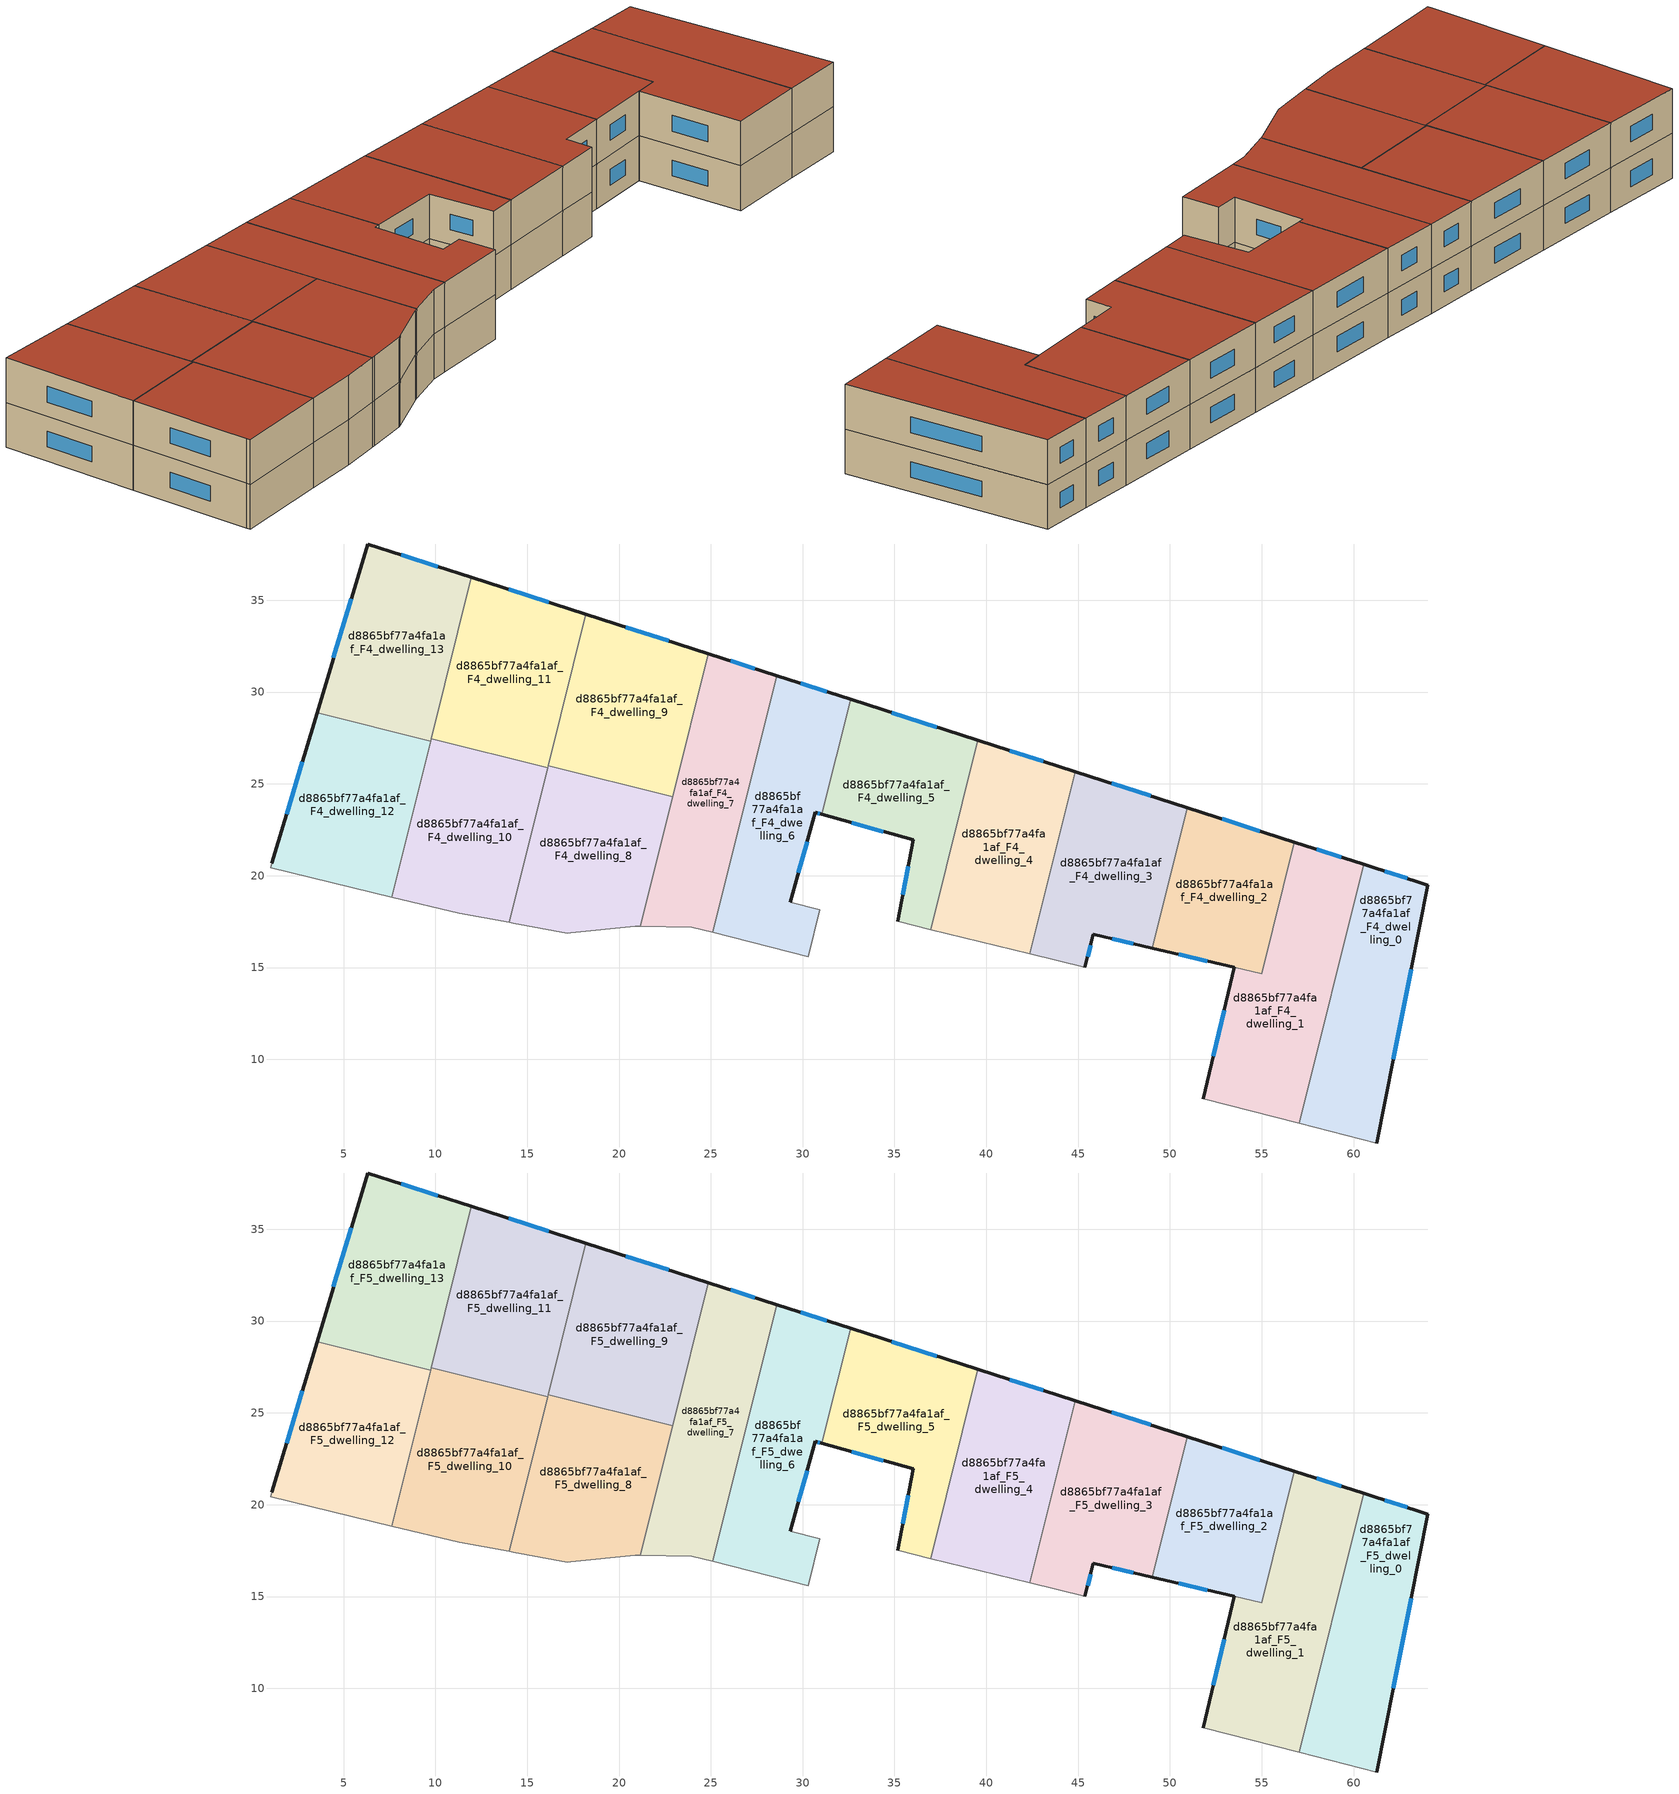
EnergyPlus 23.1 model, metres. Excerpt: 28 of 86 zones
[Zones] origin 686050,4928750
d8865bf77a4fa1af_F4_dwelling_0
 floor to d8865bf77a4fa1af_F3_dwelling_0 (EU_floor_Construction): 64.05,19.48 61.25,5.44 57.04,6.52 60.55,20.61 z12
 wall outside (EU_wall_Construction): 61.25,5.44 64.05,19.48 60.55,20.61 z12:15
 wall to d8865bf77a4fa1af_F4_dwelling_1 (EU_wall_Construction): 60.55,20.61 57.04,6.52 z12:15
 wall adiabatic (EU_wall_Construction): 57.04,6.52 61.25,5.44 z12:15
 window (EU_Window_Construction): 62.91,19.85 61.69,20.24 / 62.16,10.01 63.14,14.92 z12.98:14.02
d8865bf77a4fa1af_F4_dwelling_1
 floor to d8865bf77a4fa1af_F3_dwelling_1 (EU_floor_Construction): 60.55,20.61 57.04,6.52 51.81,7.85 53.5,15 55,14.65 56.78,21.82 z12
 wall outside (EU_wall_Construction): 60.55,20.61 56.78,21.82 / 53.5,15 51.81,7.85 z12:15
 wall adiabatic (EU_wall_Construction): 51.81,7.85 57.04,6.52 z12:15
 wall to d8865bf77a4fa1af_F4_dwelling_2 (EU_wall_Construction): 56.78,21.82 55,14.65 53.5,15 z12:15
 window (EU_Window_Construction): 59.32,21 58.01,21.43 / 52.95,12.68 52.36,10.18 z12.98:14.02
d8865bf77a4fa1af_F4_dwelling_10
 floor to d8865bf77a4fa1af_F3_dwelling_10 (EU_floor_Construction): 16.12,25.88 14.02,17.46 11.29,17.95 7.63,18.84 9.77,27.46 z12
 wall adiabatic (EU_wall_Construction): 7.63,18.84 11.29,17.95 14.02,17.46 z12:15
 wall to d8865bf77a4fa1af_F4_dwelling_11 (EU_wall_Construction): 16.12,25.88 9.77,27.46 z12:15
 wall to d8865bf77a4fa1af_F4_dwelling_12 (EU_wall_Construction): 9.74,27.33 7.63,18.84 z12:15
 wall to d8865bf77a4fa1af_F4_dwelling_8 (EU_wall_Construction): 14.02,17.46 16.12,25.88 z12:15
 wall to d8865bf77a4fa1af_F4_dwelling_13 (EU_wall_Construction): 9.77,27.46 9.74,27.33 z12:15
d8865bf77a4fa1af_F4_dwelling_11
 floor to d8865bf77a4fa1af_F3_dwelling_11 (EU_floor_Construction): 18.2,34.24 16.12,25.88 9.77,27.46 11.96,36.25 z12
 wall outside (EU_wall_Construction): 18.2,34.24 11.96,36.25 z12:15
 wall to d8865bf77a4fa1af_F4_dwelling_9 (EU_wall_Construction): 16.14,25.98 18.2,34.24 z12:15
 wall to d8865bf77a4fa1af_F4_dwelling_13 (EU_wall_Construction): 11.96,36.25 9.77,27.46 z12:15
 wall to d8865bf77a4fa1af_F4_dwelling_8 (EU_wall_Construction): 16.12,25.88 16.14,25.98 z12:15
 window (EU_Window_Construction): 16.17,34.89 13.99,35.59 z12.98:14.02
d8865bf77a4fa1af_F4_dwelling_12
 floor to d8865bf77a4fa1af_F3_dwelling_12 (EU_floor_Construction): 9.74,27.33 7.63,18.84 1.02,20.43 1.09,20.67 3.55,28.87 z12
 wall outside (EU_wall_Construction): 3.55,28.87 1.09,20.67 z12:15
 wall adiabatic (EU_wall_Construction): 1.09,20.67 1.02,20.43 7.63,18.84 z12:15
 wall to d8865bf77a4fa1af_F4_dwelling_13 (EU_wall_Construction): 9.74,27.33 3.55,28.87 z12:15
 window (EU_Window_Construction): 2.75,26.2 1.89,23.34 z12.98:14.02
d8865bf77a4fa1af_F4_dwelling_13
 floor to d8865bf77a4fa1af_F3_dwelling_13 (EU_floor_Construction): 11.96,36.25 9.74,27.33 3.55,28.87 6.31,38.06 z12
 wall outside (EU_wall_Construction): 11.96,36.25 6.31,38.06 3.55,28.87 z12:15
 window (EU_Window_Construction): 5.41,35.07 4.45,31.86 / 10.12,36.84 8.15,37.47 z12.98:14.02
d8865bf77a4fa1af_F4_dwelling_2
 floor to d8865bf77a4fa1af_F3_dwelling_2 (EU_floor_Construction): 56.78,21.82 55,14.65 49.03,16.06 50.94,23.7 z12
 wall outside (EU_wall_Construction): 49.03,16.06 53.5,15 / 56.78,21.82 50.94,23.7 z12:15
 wall to d8865bf77a4fa1af_F4_dwelling_3 (EU_wall_Construction): 50.94,23.7 49.03,16.06 z12:15
 window (EU_Window_Construction): 50.48,15.71 52.04,15.35 / 54.88,22.43 52.84,23.09 z12.98:14.02
d8865bf77a4fa1af_F4_dwelling_3
 floor to d8865bf77a4fa1af_F3_dwelling_3 (EU_floor_Construction): 50.94,23.7 49.03,16.06 45.83,16.81 45.36,15 42.36,15.74 44.83,25.67 z12
 wall outside (EU_wall_Construction): 45.36,15 45.83,16.81 49.03,16.06 / 50.94,23.7 44.83,25.67 z12:15
 wall adiabatic (EU_wall_Construction): 42.36,15.74 45.36,15 z12:15
 wall to d8865bf77a4fa1af_F4_dwelling_4 (EU_wall_Construction): 44.83,25.67 42.36,15.74 z12:15
 window (EU_Window_Construction): 45.51,15.59 45.68,16.22 / 48.95,24.34 46.82,25.03 / 46.87,16.57 47.99,16.3 z12.98:14.02
d8865bf77a4fa1af_F4_dwelling_4
 floor to d8865bf77a4fa1af_F3_dwelling_4 (EU_floor_Construction): 44.83,25.67 42.36,15.74 36.98,17.07 39.55,27.37 z12
 wall outside (EU_wall_Construction): 44.83,25.67 39.55,27.37 z12:15
 wall adiabatic (EU_wall_Construction): 36.98,17.07 42.36,15.74 z12:15
 wall to d8865bf77a4fa1af_F4_dwelling_5 (EU_wall_Construction): 39.55,27.37 36.98,17.07 z12:15
 window (EU_Window_Construction): 43.11,26.22 41.27,26.81 z12.98:14.02
d8865bf77a4fa1af_F4_dwelling_5
 floor to d8865bf77a4fa1af_F3_dwelling_5 (EU_floor_Construction): 39.55,27.37 36.98,17.07 35.18,17.51 36.01,21.95 31.05,23.34 32.61,29.6 z12
 wall outside (EU_wall_Construction): 39.55,27.37 32.61,29.6 / 31.05,23.34 36.01,21.95 35.18,17.51 z12:15
 wall adiabatic (EU_wall_Construction): 35.18,17.51 36.98,17.07 z12:15
 wall to d8865bf77a4fa1af_F4_dwelling_6 (EU_wall_Construction): 32.61,29.6 31.05,23.34 z12:15
 window (EU_Window_Construction): 37.29,28.09 34.86,28.87 / 35.74,20.51 35.45,18.96 / 32.66,22.89 34.4,22.41 z12.98:14.02
d8865bf77a4fa1af_F4_dwelling_6
 floor to d8865bf77a4fa1af_F3_dwelling_6 (EU_floor_Construction): 32.61,29.6 31.05,23.34 30.69,23.44 29.32,18.56 30.92,18.14 30.29,15.59 25.12,16.91 28.6,30.89 z12
 wall outside (EU_wall_Construction): 32.61,29.6 28.6,30.89 / 29.32,18.56 30.69,23.44 31.05,23.34 z12:15
 wall adiabatic (EU_wall_Construction): 25.12,16.91 30.29,15.59 30.92,18.14 29.32,18.56 z12:15
 wall to d8865bf77a4fa1af_F4_dwelling_7 (EU_wall_Construction): 28.6,30.89 25.12,16.91 z12:15
 window (EU_Window_Construction): 31.3,30.02 29.9,30.47 / 30.81,23.41 30.93,23.38 / 29.77,20.15 30.25,21.86 z12.98:14.02
d8865bf77a4fa1af_F4_dwelling_7
 floor to d8865bf77a4fa1af_F3_dwelling_7 (EU_floor_Construction): 28.6,30.89 25.12,16.91 23.96,17.2 21.17,17.24 24.86,32.09 z12
 wall outside (EU_wall_Construction): 28.6,30.89 24.86,32.09 z12:15
 wall adiabatic (EU_wall_Construction): 21.17,17.24 23.96,17.2 25.12,16.91 z12:15
 wall to d8865bf77a4fa1af_F4_dwelling_9 (EU_wall_Construction): 24.86,32.09 22.92,24.3 z12:15
 wall to d8865bf77a4fa1af_F4_dwelling_8 (EU_wall_Construction): 22.92,24.3 21.17,17.24 z12:15
 window (EU_Window_Construction): 27.38,31.28 26.08,31.7 z12.98:14.02
d8865bf77a4fa1af_F4_dwelling_8
 floor to d8865bf77a4fa1af_F3_dwelling_8 (EU_floor_Construction): 22.92,24.3 21.17,17.24 20.89,17.24 17.37,16.89 17.17,16.87 14.25,17.41 14.02,17.46 16.14,25.98 z12
 wall adiabatic (EU_wall_Construction): 14.02,17.46 14.25,17.41 17.17,16.87 17.37,16.89 20.89,17.24 21.17,17.24 z12:15
 wall to d8865bf77a4fa1af_F4_dwelling_9 (EU_wall_Construction): 22.92,24.3 16.14,25.98 z12:15
d8865bf77a4fa1af_F4_dwelling_9
 floor to d8865bf77a4fa1af_F3_dwelling_9 (EU_floor_Construction): 24.86,32.09 22.92,24.3 16.14,25.98 18.2,34.24 z12
 wall outside (EU_wall_Construction): 24.86,32.09 18.2,34.24 z12:15
 window (EU_Window_Construction): 22.7,32.79 20.37,33.54 z12.98:14.02
d8865bf77a4fa1af_F5_dwelling_0
 floor to d8865bf77a4fa1af_F4_dwelling_0 (EU_floor_Construction): 64.05,19.48 61.25,5.44 57.04,6.52 60.55,20.61 z15
 wall outside (EU_wall_Construction): 61.25,5.44 64.05,19.48 60.55,20.61 z15:18
 wall to d8865bf77a4fa1af_F5_dwelling_1 (EU_wall_Construction): 60.55,20.61 57.04,6.52 z15:18
 wall adiabatic (EU_wall_Construction): 57.04,6.52 61.25,5.44 z15:18
 window (EU_Window_Construction): 62.91,19.85 61.69,20.24 / 62.16,10.01 63.14,14.92 z15.98:17.02
 roof outside (EU_roof_Construction): 61.25,5.44 64.05,19.48 60.55,20.61 57.04,6.52 z18
d8865bf77a4fa1af_F5_dwelling_1
 floor to d8865bf77a4fa1af_F4_dwelling_1 (EU_floor_Construction): 60.55,20.61 57.04,6.52 51.81,7.85 53.5,15 55,14.65 56.78,21.82 z15
 wall outside (EU_wall_Construction): 60.55,20.61 56.78,21.82 / 53.5,15 51.81,7.85 z15:18
 wall adiabatic (EU_wall_Construction): 51.81,7.85 57.04,6.52 z15:18
 wall to d8865bf77a4fa1af_F5_dwelling_2 (EU_wall_Construction): 56.78,21.82 55,14.65 53.5,15 z15:18
 window (EU_Window_Construction): 59.32,21 58.01,21.43 / 52.95,12.68 52.36,10.18 z15.98:17.02
 roof outside (EU_roof_Construction): 57.04,6.52 60.55,20.61 56.78,21.82 55,14.65 53.5,15 51.81,7.85 z18
d8865bf77a4fa1af_F5_dwelling_10
 floor to d8865bf77a4fa1af_F4_dwelling_10 (EU_floor_Construction): 16.12,25.88 14.02,17.46 11.29,17.95 7.63,18.84 9.77,27.46 z15
 wall adiabatic (EU_wall_Construction): 7.63,18.84 11.29,17.95 14.02,17.46 z15:18
 wall to d8865bf77a4fa1af_F5_dwelling_11 (EU_wall_Construction): 16.12,25.88 9.77,27.46 z15:18
 wall to d8865bf77a4fa1af_F5_dwelling_12 (EU_wall_Construction): 9.74,27.33 7.63,18.84 z15:18
 wall to d8865bf77a4fa1af_F5_dwelling_8 (EU_wall_Construction): 14.02,17.46 16.12,25.88 z15:18
 wall to d8865bf77a4fa1af_F5_dwelling_13 (EU_wall_Construction): 9.77,27.46 9.74,27.33 z15:18
 roof outside (EU_roof_Construction): 14.02,17.46 16.12,25.88 9.77,27.46 7.63,18.84 11.29,17.95 z18
d8865bf77a4fa1af_F5_dwelling_11
 floor to d8865bf77a4fa1af_F4_dwelling_11 (EU_floor_Construction): 18.2,34.24 16.12,25.88 9.77,27.46 11.96,36.25 z15
 wall outside (EU_wall_Construction): 18.2,34.24 11.96,36.25 z15:18
 wall to d8865bf77a4fa1af_F5_dwelling_9 (EU_wall_Construction): 16.14,25.98 18.2,34.24 z15:18
 wall to d8865bf77a4fa1af_F5_dwelling_13 (EU_wall_Construction): 11.96,36.25 9.77,27.46 z15:18
 wall to d8865bf77a4fa1af_F5_dwelling_8 (EU_wall_Construction): 16.12,25.88 16.14,25.98 z15:18
 window (EU_Window_Construction): 16.17,34.89 13.99,35.59 z15.98:17.02
 roof outside (EU_roof_Construction): 16.12,25.88 18.2,34.24 11.96,36.25 9.77,27.46 z18
d8865bf77a4fa1af_F5_dwelling_12
 floor to d8865bf77a4fa1af_F4_dwelling_12 (EU_floor_Construction): 9.74,27.33 7.63,18.84 1.02,20.43 1.09,20.67 3.55,28.87 z15
 wall outside (EU_wall_Construction): 3.55,28.87 1.09,20.67 z15:18
 wall adiabatic (EU_wall_Construction): 1.09,20.67 1.02,20.43 7.63,18.84 z15:18
 wall to d8865bf77a4fa1af_F5_dwelling_13 (EU_wall_Construction): 9.74,27.33 3.55,28.87 z15:18
 window (EU_Window_Construction): 2.75,26.2 1.89,23.34 z15.98:17.02
 roof outside (EU_roof_Construction): 7.63,18.84 9.74,27.33 3.55,28.87 1.09,20.67 1.02,20.43 z18
d8865bf77a4fa1af_F5_dwelling_13
 floor to d8865bf77a4fa1af_F4_dwelling_13 (EU_floor_Construction): 11.96,36.25 9.74,27.33 3.55,28.87 6.31,38.06 z15
 wall outside (EU_wall_Construction): 11.96,36.25 6.31,38.06 3.55,28.87 z15:18
 window (EU_Window_Construction): 5.41,35.07 4.45,31.86 / 10.12,36.84 8.15,37.47 z15.98:17.02
 roof outside (EU_roof_Construction): 9.74,27.33 11.96,36.25 6.31,38.06 3.55,28.87 z18
d8865bf77a4fa1af_F5_dwelling_2
 floor to d8865bf77a4fa1af_F4_dwelling_2 (EU_floor_Construction): 56.78,21.82 55,14.65 49.03,16.06 50.94,23.7 z15
 wall outside (EU_wall_Construction): 49.03,16.06 53.5,15 / 56.78,21.82 50.94,23.7 z15:18
 wall to d8865bf77a4fa1af_F5_dwelling_3 (EU_wall_Construction): 50.94,23.7 49.03,16.06 z15:18
 window (EU_Window_Construction): 50.48,15.71 52.04,15.35 / 54.88,22.43 52.84,23.09 z15.98:17.02
 roof outside (EU_roof_Construction): 55,14.65 56.78,21.82 50.94,23.7 49.03,16.06 z18
d8865bf77a4fa1af_F5_dwelling_3
 floor to d8865bf77a4fa1af_F4_dwelling_3 (EU_floor_Construction): 50.94,23.7 49.03,16.06 45.83,16.81 45.36,15 42.36,15.74 44.83,25.67 z15
 wall outside (EU_wall_Construction): 45.36,15 45.83,16.81 49.03,16.06 / 50.94,23.7 44.83,25.67 z15:18
 wall adiabatic (EU_wall_Construction): 42.36,15.74 45.36,15 z15:18
 wall to d8865bf77a4fa1af_F5_dwelling_4 (EU_wall_Construction): 44.83,25.67 42.36,15.74 z15:18
 window (EU_Window_Construction): 45.51,15.59 45.68,16.22 / 48.95,24.34 46.82,25.03 / 46.87,16.57 47.99,16.3 z15.98:17.02
 roof outside (EU_roof_Construction): 49.03,16.06 50.94,23.7 44.83,25.67 42.36,15.74 45.36,15 45.83,16.81 z18
d8865bf77a4fa1af_F5_dwelling_4
 floor to d8865bf77a4fa1af_F4_dwelling_4 (EU_floor_Construction): 44.83,25.67 42.36,15.74 36.98,17.07 39.55,27.37 z15
 wall outside (EU_wall_Construction): 44.83,25.67 39.55,27.37 z15:18
 wall adiabatic (EU_wall_Construction): 36.98,17.07 42.36,15.74 z15:18
 wall to d8865bf77a4fa1af_F5_dwelling_5 (EU_wall_Construction): 39.55,27.37 36.98,17.07 z15:18
 window (EU_Window_Construction): 43.11,26.22 41.27,26.81 z15.98:17.02
 roof outside (EU_roof_Construction): 42.36,15.74 44.83,25.67 39.55,27.37 36.98,17.07 z18
d8865bf77a4fa1af_F5_dwelling_5
 floor to d8865bf77a4fa1af_F4_dwelling_5 (EU_floor_Construction): 39.55,27.37 36.98,17.07 35.18,17.51 36.01,21.95 31.05,23.34 32.61,29.6 z15
 wall outside (EU_wall_Construction): 39.55,27.37 32.61,29.6 / 31.05,23.34 36.01,21.95 35.18,17.51 z15:18
 wall adiabatic (EU_wall_Construction): 35.18,17.51 36.98,17.07 z15:18
 wall to d8865bf77a4fa1af_F5_dwelling_6 (EU_wall_Construction): 32.61,29.6 31.05,23.34 z15:18
 window (EU_Window_Construction): 37.29,28.09 34.86,28.87 / 35.74,20.51 35.45,18.96 / 32.66,22.89 34.4,22.41 z15.98:17.02
 roof outside (EU_roof_Construction): 36.98,17.07 39.55,27.37 32.61,29.6 31.05,23.34 36.01,21.95 35.18,17.51 z18
d8865bf77a4fa1af_F5_dwelling_6
 floor to d8865bf77a4fa1af_F4_dwelling_6 (EU_floor_Construction): 32.61,29.6 31.05,23.34 30.69,23.44 29.32,18.56 30.92,18.14 30.29,15.59 25.12,16.91 28.6,30.89 z15
 wall outside (EU_wall_Construction): 32.61,29.6 28.6,30.89 / 29.32,18.56 30.69,23.44 31.05,23.34 z15:18
 wall adiabatic (EU_wall_Construction): 25.12,16.91 30.29,15.59 30.92,18.14 29.32,18.56 z15:18
 wall to d8865bf77a4fa1af_F5_dwelling_7 (EU_wall_Construction): 28.6,30.89 25.12,16.91 z15:18
 window (EU_Window_Construction): 31.3,30.02 29.9,30.47 / 30.81,23.41 30.93,23.38 / 29.77,20.15 30.25,21.86 z15.98:17.02
 roof outside (EU_roof_Construction): 30.29,15.59 30.92,18.14 29.32,18.56 30.69,23.44 31.05,23.34 32.61,29.6 28.6,30.89 25.12,16.91 z18
d8865bf77a4fa1af_F5_dwelling_7
 floor to d8865bf77a4fa1af_F4_dwelling_7 (EU_floor_Construction): 28.6,30.89 25.12,16.91 23.96,17.2 21.17,17.24 24.86,32.09 z15
 wall outside (EU_wall_Construction): 28.6,30.89 24.86,32.09 z15:18
 wall adiabatic (EU_wall_Construction): 21.17,17.24 23.96,17.2 25.12,16.91 z15:18
 wall to d8865bf77a4fa1af_F5_dwelling_9 (EU_wall_Construction): 24.86,32.09 22.92,24.3 z15:18
 wall to d8865bf77a4fa1af_F5_dwelling_8 (EU_wall_Construction): 22.92,24.3 21.17,17.24 z15:18
 window (EU_Window_Construction): 27.38,31.28 26.08,31.7 z15.98:17.02
 roof outside (EU_roof_Construction): 25.12,16.91 28.6,30.89 24.86,32.09 21.17,17.24 23.96,17.2 z18
d8865bf77a4fa1af_F5_dwelling_8
 floor to d8865bf77a4fa1af_F4_dwelling_8 (EU_floor_Construction): 22.92,24.3 21.17,17.24 20.89,17.24 17.37,16.89 17.17,16.87 14.25,17.41 14.02,17.46 16.14,25.98 z15
 wall adiabatic (EU_wall_Construction): 14.02,17.46 14.25,17.41 17.17,16.87 17.37,16.89 20.89,17.24 21.17,17.24 z15:18
 wall to d8865bf77a4fa1af_F5_dwelling_9 (EU_wall_Construction): 22.92,24.3 16.14,25.98 z15:18
 roof outside (EU_roof_Construction): 21.17,17.24 22.92,24.3 16.14,25.98 14.02,17.46 14.25,17.41 17.17,16.87 17.37,16.89 20.89,17.24 z18
d8865bf77a4fa1af_F5_dwelling_9
 floor to d8865bf77a4fa1af_F4_dwelling_9 (EU_floor_Construction): 24.86,32.09 22.92,24.3 16.14,25.98 18.2,34.24 z15
 wall outside (EU_wall_Construction): 24.86,32.09 18.2,34.24 z15:18
 window (EU_Window_Construction): 22.7,32.79 20.37,33.54 z15.98:17.02
 roof outside (EU_roof_Construction): 22.92,24.3 24.86,32.09 18.2,34.24 16.14,25.98 z18
[Building]
EU S2 Campaign: North Axis=0; Terrain=City; Solar Distribution=FullExterior
[Site:Location]
Bologna: Latitude=44.5; Longitude=11.25; Time Zone=1; Elevation=37
[SizingPeriod:WeatherFileDays]
AnnualSizingPeriod: Begin Month=1; Begin Day of Month=1; End Month=12; End Day of Month=31; Day of Week for Start Day=Monday; Use Weather File Daylight Saving Period=No; Use Weather File Rain and Snow Indicators=No
[MATERIAL]
EU_InternalMass_Material: Roughness=MediumRough; Thickness=0.1; Conductivity=1; Density=1800; Specific Heat=900; Thermal Absorptance=0.9; Solar Absorptance=0.7; Visible Absorptance=0.7
[MATERIAL:NOMASS] Roughness=MediumRough; Thermal Absorptance=0.9; Solar Absorptance=0.7; Visible Absorptance=0.7
Name | Thermal Resistance
EU_wall_NoMass | 0.905828
EU_roof_NoMass | 0.37593
EU_floor_NoMass | 0.67114
[WINDOWMATERIAL:SIMPLEGLAZINGSYSTEM]
EU_Window_SimpleGlazing: UFactor=4.52486; Solar Heat Gain Coefficient=0.85; Visible Transmittance=0.85
[CONSTRUCTION]
EU_wall_Construction: EU_wall_NoMass
EU_roof_Construction: EU_roof_NoMass
EU_floor_Construction: EU_floor_NoMass
EU_Window_Construction: EU_Window_SimpleGlazing
EU_InternalMass_Construction: EU_InternalMass_Material
[ZONE] Type=1; Multiplier=1; Ceiling Height=autocalculate; Floor Area=autocalculate; Part of Total Floor Area=Yes
Name | Volume
d8865bf77a4fa1af_F4_dwelling_0; d8865bf77a4fa1af_F5_dwelling_0 | 173.277
d8865bf77a4fa1af_F4_dwelling_1; d8865bf77a4fa1af_F5_dwelling_1 | 206.238
d8865bf77a4fa1af_F4_dwelling_10; d8865bf77a4fa1af_F5_dwelling_10 | 173.279
d8865bf77a4fa1af_F4_dwelling_11; d8865bf77a4fa1af_F5_dwelling_11 | 173.276
d8865bf77a4fa1af_F4_dwelling_12; d8865bf77a4fa1af_F5_dwelling_12; d8865bf77a4fa1af_F4_dwelling_3; d8865bf77a4fa1af_F5_dwelling_3; d8865bf77a4fa1af_F4_dwelling_4; d8865bf77a4fa1af_F5_dwelling_4 | 173.287
d8865bf77a4fa1af_F4_dwelling_13; d8865bf77a4fa1af_F5_dwelling_13 | 173.301
d8865bf77a4fa1af_F4_dwelling_2; d8865bf77a4fa1af_F5_dwelling_2 | 140.328
d8865bf77a4fa1af_F4_dwelling_5; d8865bf77a4fa1af_F5_dwelling_5 | 164.317
d8865bf77a4fa1af_F4_dwelling_6; d8865bf77a4fa1af_F5_dwelling_6 | 182.243
d8865bf77a4fa1af_F4_dwelling_7; d8865bf77a4fa1af_F5_dwelling_7 | 173.29
d8865bf77a4fa1af_F4_dwelling_8; d8865bf77a4fa1af_F5_dwelling_8 | 173.284
d8865bf77a4fa1af_F4_dwelling_9; d8865bf77a4fa1af_F5_dwelling_9 | 173.296
[INTERNALMASS] Construction=EU_InternalMass_Construction
Name | Zone or ZoneList | Surface Area
d8865bf77a4fa1af_F4_dwelling_0_EU_InternalMass | d8865bf77a4fa1af_F4_dwelling_0 | 57.759
d8865bf77a4fa1af_F4_dwelling_1_EU_InternalMass | d8865bf77a4fa1af_F4_dwelling_1 | 68.7472
d8865bf77a4fa1af_F4_dwelling_2_EU_InternalMass | d8865bf77a4fa1af_F4_dwelling_2 | 46.7787
d8865bf77a4fa1af_F4_dwelling_3_EU_InternalMass | d8865bf77a4fa1af_F4_dwelling_3 | 57.7623
d8865bf77a4fa1af_F4_dwelling_4_EU_InternalMass | d8865bf77a4fa1af_F4_dwelling_4 | 57.7627
d8865bf77a4fa1af_F4_dwelling_5_EU_InternalMass | d8865bf77a4fa1af_F4_dwelling_5 | 54.772
d8865bf77a4fa1af_F4_dwelling_6_EU_InternalMass | d8865bf77a4fa1af_F4_dwelling_6 | 60.7471
d8865bf77a4fa1af_F4_dwelling_7_EU_InternalMass | d8865bf77a4fa1af_F4_dwelling_7 | 57.7634
d8865bf77a4fa1af_F4_dwelling_8_EU_InternalMass | d8865bf77a4fa1af_F4_dwelling_8 | 57.7614
d8865bf77a4fa1af_F4_dwelling_9_EU_InternalMass | d8865bf77a4fa1af_F4_dwelling_9 | 57.7632
d8865bf77a4fa1af_F4_dwelling_10_EU_InternalMass | d8865bf77a4fa1af_F4_dwelling_10 | 57.7606
d8865bf77a4fa1af_F4_dwelling_11_EU_InternalMass | d8865bf77a4fa1af_F4_dwelling_11 | 57.7596
d8865bf77a4fa1af_F4_dwelling_12_EU_InternalMass | d8865bf77a4fa1af_F4_dwelling_12 | 57.7633
d8865bf77a4fa1af_F4_dwelling_13_EU_InternalMass | d8865bf77a4fa1af_F4_dwelling_13 | 57.7658
d8865bf77a4fa1af_F5_dwelling_0_EU_InternalMass | d8865bf77a4fa1af_F5_dwelling_0 | 57.759
d8865bf77a4fa1af_F5_dwelling_1_EU_InternalMass | d8865bf77a4fa1af_F5_dwelling_1 | 68.7472
d8865bf77a4fa1af_F5_dwelling_2_EU_InternalMass | d8865bf77a4fa1af_F5_dwelling_2 | 46.7787
d8865bf77a4fa1af_F5_dwelling_3_EU_InternalMass | d8865bf77a4fa1af_F5_dwelling_3 | 57.7623
d8865bf77a4fa1af_F5_dwelling_4_EU_InternalMass | d8865bf77a4fa1af_F5_dwelling_4 | 57.7627
d8865bf77a4fa1af_F5_dwelling_5_EU_InternalMass | d8865bf77a4fa1af_F5_dwelling_5 | 54.772
d8865bf77a4fa1af_F5_dwelling_6_EU_InternalMass | d8865bf77a4fa1af_F5_dwelling_6 | 60.7471
d8865bf77a4fa1af_F5_dwelling_7_EU_InternalMass | d8865bf77a4fa1af_F5_dwelling_7 | 57.7634
d8865bf77a4fa1af_F5_dwelling_8_EU_InternalMass | d8865bf77a4fa1af_F5_dwelling_8 | 57.7614
d8865bf77a4fa1af_F5_dwelling_9_EU_InternalMass | d8865bf77a4fa1af_F5_dwelling_9 | 57.7632
d8865bf77a4fa1af_F5_dwelling_10_EU_InternalMass | d8865bf77a4fa1af_F5_dwelling_10 | 57.7606
d8865bf77a4fa1af_F5_dwelling_11_EU_InternalMass | d8865bf77a4fa1af_F5_dwelling_11 | 57.7596
d8865bf77a4fa1af_F5_dwelling_12_EU_InternalMass | d8865bf77a4fa1af_F5_dwelling_12 | 57.7633
d8865bf77a4fa1af_F5_dwelling_13_EU_InternalMass | d8865bf77a4fa1af_F5_dwelling_13 | 57.7658
[OTHEREQUIPMENT] Fuel Type=Electricity; Design Level Calculation Method=Watts/Area; Power per Zone Floor Area=1; Fraction Latent=0; Fraction Radiant=0; Fraction Lost=0; Carbon Dioxide Generation Rate=0; EndUse Subcategory=EU_Step8_InternalGains
Name | Zone or ZoneList or Space or SpaceList | Schedule
EU_Step8_InternalGain_d8865bf77a4fa1af_F4_dwelling_0_f000 | d8865bf77a4fa1af_F4_dwelling_0 | EU_Step8_GainSchedule_d8865bf77a4fa1af_F4_dwelling_0_f000
EU_Step8_InternalGain_d8865bf77a4fa1af_F4_dwelling_1_f000 | d8865bf77a4fa1af_F4_dwelling_1 | EU_Step8_GainSchedule_d8865bf77a4fa1af_F4_dwelling_1_f000
EU_Step8_InternalGain_d8865bf77a4fa1af_F4_dwelling_2_f000 | d8865bf77a4fa1af_F4_dwelling_2 | EU_Step8_GainSchedule_d8865bf77a4fa1af_F4_dwelling_2_f000
EU_Step8_InternalGain_d8865bf77a4fa1af_F4_dwelling_3_f000 | d8865bf77a4fa1af_F4_dwelling_3 | EU_Step8_GainSchedule_d8865bf77a4fa1af_F4_dwelling_3_f000
EU_Step8_InternalGain_d8865bf77a4fa1af_F4_dwelling_4_f000 | d8865bf77a4fa1af_F4_dwelling_4 | EU_Step8_GainSchedule_d8865bf77a4fa1af_F4_dwelling_4_f000
EU_Step8_InternalGain_d8865bf77a4fa1af_F4_dwelling_5_f000 | d8865bf77a4fa1af_F4_dwelling_5 | EU_Step8_GainSchedule_d8865bf77a4fa1af_F4_dwelling_5_f000
EU_Step8_InternalGain_d8865bf77a4fa1af_F4_dwelling_6_f000 | d8865bf77a4fa1af_F4_dwelling_6 | EU_Step8_GainSchedule_d8865bf77a4fa1af_F4_dwelling_6_f000
EU_Step8_InternalGain_d8865bf77a4fa1af_F4_dwelling_7_f000 | d8865bf77a4fa1af_F4_dwelling_7 | EU_Step8_GainSchedule_d8865bf77a4fa1af_F4_dwelling_7_f000
EU_Step8_InternalGain_d8865bf77a4fa1af_F4_dwelling_8_f000 | d8865bf77a4fa1af_F4_dwelling_8 | EU_Step8_GainSchedule_d8865bf77a4fa1af_F4_dwelling_8_f000
EU_Step8_InternalGain_d8865bf77a4fa1af_F4_dwelling_9_f000 | d8865bf77a4fa1af_F4_dwelling_9 | EU_Step8_GainSchedule_d8865bf77a4fa1af_F4_dwelling_9_f000
EU_Step8_InternalGain_d8865bf77a4fa1af_F4_dwelling_10_f000 | d8865bf77a4fa1af_F4_dwelling_10 | EU_Step8_GainSchedule_d8865bf77a4fa1af_F4_dwelling_10_f000
EU_Step8_InternalGain_d8865bf77a4fa1af_F4_dwelling_11_f000 | d8865bf77a4fa1af_F4_dwelling_11 | EU_Step8_GainSchedule_d8865bf77a4fa1af_F4_dwelling_11_f000
EU_Step8_InternalGain_d8865bf77a4fa1af_F4_dwelling_12_f000 | d8865bf77a4fa1af_F4_dwelling_12 | EU_Step8_GainSchedule_d8865bf77a4fa1af_F4_dwelling_12_f000
EU_Step8_InternalGain_d8865bf77a4fa1af_F4_dwelling_13_f000 | d8865bf77a4fa1af_F4_dwelling_13 | EU_Step8_GainSchedule_d8865bf77a4fa1af_F4_dwelling_13_f000
EU_Step8_InternalGain_d8865bf77a4fa1af_F5_dwelling_0_f000 | d8865bf77a4fa1af_F5_dwelling_0 | EU_Step8_GainSchedule_d8865bf77a4fa1af_F5_dwelling_0_f000
EU_Step8_InternalGain_d8865bf77a4fa1af_F5_dwelling_1_f000 | d8865bf77a4fa1af_F5_dwelling_1 | EU_Step8_GainSchedule_d8865bf77a4fa1af_F5_dwelling_1_f000
EU_Step8_InternalGain_d8865bf77a4fa1af_F5_dwelling_2_f000 | d8865bf77a4fa1af_F5_dwelling_2 | EU_Step8_GainSchedule_d8865bf77a4fa1af_F5_dwelling_2_f000
EU_Step8_InternalGain_d8865bf77a4fa1af_F5_dwelling_3_f000 | d8865bf77a4fa1af_F5_dwelling_3 | EU_Step8_GainSchedule_d8865bf77a4fa1af_F5_dwelling_3_f000
EU_Step8_InternalGain_d8865bf77a4fa1af_F5_dwelling_4_f000 | d8865bf77a4fa1af_F5_dwelling_4 | EU_Step8_GainSchedule_d8865bf77a4fa1af_F5_dwelling_4_f000
EU_Step8_InternalGain_d8865bf77a4fa1af_F5_dwelling_5_f000 | d8865bf77a4fa1af_F5_dwelling_5 | EU_Step8_GainSchedule_d8865bf77a4fa1af_F5_dwelling_5_f000
EU_Step8_InternalGain_d8865bf77a4fa1af_F5_dwelling_6_f000 | d8865bf77a4fa1af_F5_dwelling_6 | EU_Step8_GainSchedule_d8865bf77a4fa1af_F5_dwelling_6_f000
EU_Step8_InternalGain_d8865bf77a4fa1af_F5_dwelling_7_f000 | d8865bf77a4fa1af_F5_dwelling_7 | EU_Step8_GainSchedule_d8865bf77a4fa1af_F5_dwelling_7_f000
EU_Step8_InternalGain_d8865bf77a4fa1af_F5_dwelling_8_f000 | d8865bf77a4fa1af_F5_dwelling_8 | EU_Step8_GainSchedule_d8865bf77a4fa1af_F5_dwelling_8_f000
EU_Step8_InternalGain_d8865bf77a4fa1af_F5_dwelling_9_f000 | d8865bf77a4fa1af_F5_dwelling_9 | EU_Step8_GainSchedule_d8865bf77a4fa1af_F5_dwelling_9_f000
EU_Step8_InternalGain_d8865bf77a4fa1af_F5_dwelling_10_f000 | d8865bf77a4fa1af_F5_dwelling_10 | EU_Step8_GainSchedule_d8865bf77a4fa1af_F5_dwelling_10_f000
EU_Step8_InternalGain_d8865bf77a4fa1af_F5_dwelling_11_f000 | d8865bf77a4fa1af_F5_dwelling_11 | EU_Step8_GainSchedule_d8865bf77a4fa1af_F5_dwelling_11_f000
EU_Step8_InternalGain_d8865bf77a4fa1af_F5_dwelling_12_f000 | d8865bf77a4fa1af_F5_dwelling_12 | EU_Step8_GainSchedule_d8865bf77a4fa1af_F5_dwelling_12_f000
EU_Step8_InternalGain_d8865bf77a4fa1af_F5_dwelling_13_f000 | d8865bf77a4fa1af_F5_dwelling_13 | EU_Step8_GainSchedule_d8865bf77a4fa1af_F5_dwelling_13_f000
[ZONEVENTILATION:DESIGNFLOWRATE] Schedule=EU_AlwaysOn; Design Flow Rate Calculation Method=AirChanges/Hour; Air Changes per Hour=0.73129; Ventilation Type=Natural; Fan Pressure Rise=0; Fan Total Efficiency=1; Constant Term Coefficient=1; Temperature Term Coefficient=0; Velocity Term Coefficient=0; Velocity Squared Term Coefficient=0; Minimum Indoor Temperature=-100; Maximum Indoor Temperature=100; Delta Temperature=-100; Minimum Outdoor Temperature=-100; Maximum Outdoor Temperature=100; Maximum Wind Speed=40
Name | Zone or ZoneList or Space or SpaceList
EU_ConstantAir_d8865bf77a4fa1af_F4_dwelling_0 | d8865bf77a4fa1af_F4_dwelling_0
EU_ConstantAir_d8865bf77a4fa1af_F4_dwelling_1 | d8865bf77a4fa1af_F4_dwelling_1
EU_ConstantAir_d8865bf77a4fa1af_F4_dwelling_2 | d8865bf77a4fa1af_F4_dwelling_2
EU_ConstantAir_d8865bf77a4fa1af_F4_dwelling_3 | d8865bf77a4fa1af_F4_dwelling_3
EU_ConstantAir_d8865bf77a4fa1af_F4_dwelling_4 | d8865bf77a4fa1af_F4_dwelling_4
EU_ConstantAir_d8865bf77a4fa1af_F4_dwelling_5 | d8865bf77a4fa1af_F4_dwelling_5
EU_ConstantAir_d8865bf77a4fa1af_F4_dwelling_6 | d8865bf77a4fa1af_F4_dwelling_6
EU_ConstantAir_d8865bf77a4fa1af_F4_dwelling_7 | d8865bf77a4fa1af_F4_dwelling_7
EU_ConstantAir_d8865bf77a4fa1af_F4_dwelling_8 | d8865bf77a4fa1af_F4_dwelling_8
EU_ConstantAir_d8865bf77a4fa1af_F4_dwelling_9 | d8865bf77a4fa1af_F4_dwelling_9
EU_ConstantAir_d8865bf77a4fa1af_F4_dwelling_10 | d8865bf77a4fa1af_F4_dwelling_10
EU_ConstantAir_d8865bf77a4fa1af_F4_dwelling_11 | d8865bf77a4fa1af_F4_dwelling_11
EU_ConstantAir_d8865bf77a4fa1af_F4_dwelling_12 | d8865bf77a4fa1af_F4_dwelling_12
EU_ConstantAir_d8865bf77a4fa1af_F4_dwelling_13 | d8865bf77a4fa1af_F4_dwelling_13
EU_ConstantAir_d8865bf77a4fa1af_F5_dwelling_0 | d8865bf77a4fa1af_F5_dwelling_0
EU_ConstantAir_d8865bf77a4fa1af_F5_dwelling_1 | d8865bf77a4fa1af_F5_dwelling_1
EU_ConstantAir_d8865bf77a4fa1af_F5_dwelling_2 | d8865bf77a4fa1af_F5_dwelling_2
EU_ConstantAir_d8865bf77a4fa1af_F5_dwelling_3 | d8865bf77a4fa1af_F5_dwelling_3
EU_ConstantAir_d8865bf77a4fa1af_F5_dwelling_4 | d8865bf77a4fa1af_F5_dwelling_4
EU_ConstantAir_d8865bf77a4fa1af_F5_dwelling_5 | d8865bf77a4fa1af_F5_dwelling_5
EU_ConstantAir_d8865bf77a4fa1af_F5_dwelling_6 | d8865bf77a4fa1af_F5_dwelling_6
EU_ConstantAir_d8865bf77a4fa1af_F5_dwelling_7 | d8865bf77a4fa1af_F5_dwelling_7
EU_ConstantAir_d8865bf77a4fa1af_F5_dwelling_8 | d8865bf77a4fa1af_F5_dwelling_8
EU_ConstantAir_d8865bf77a4fa1af_F5_dwelling_9 | d8865bf77a4fa1af_F5_dwelling_9
EU_ConstantAir_d8865bf77a4fa1af_F5_dwelling_10 | d8865bf77a4fa1af_F5_dwelling_10
EU_ConstantAir_d8865bf77a4fa1af_F5_dwelling_11 | d8865bf77a4fa1af_F5_dwelling_11
EU_ConstantAir_d8865bf77a4fa1af_F5_dwelling_12 | d8865bf77a4fa1af_F5_dwelling_12
EU_ConstantAir_d8865bf77a4fa1af_F5_dwelling_13 | d8865bf77a4fa1af_F5_dwelling_13
[HVACTEMPLATE:THERMOSTAT] Constant Heating Setpoint=20; Constant Cooling Setpoint=50
EU_HeatOnly_d8865bf77a4fa1af_F2_dwelling_13; EU_HeatOnly_d8865bf77a4fa1af_F3_dwelling_0; EU_HeatOnly_d8865bf77a4fa1af_F3_dwelling_1; EU_HeatOnly_d8865bf77a4fa1af_F3_dwelling_2; EU_HeatOnly_d8865bf77a4fa1af_F3_dwelling_3; EU_HeatOnly_d8865bf77a4fa1af_F3_dwelling_4; EU_HeatOnly_d8865bf77a4fa1af_F3_dwelling_5; EU_HeatOnly_d8865bf77a4fa1af_F3_dwelling_6; EU_HeatOnly_d8865bf77a4fa1af_F3_dwelling_7; EU_HeatOnly_d8865bf77a4fa1af_F3_dwelling_8; EU_HeatOnly_d8865bf77a4fa1af_F3_dwelling_9; EU_HeatOnly_d8865bf77a4fa1af_F3_dwelling_10; EU_HeatOnly_d8865bf77a4fa1af_F3_dwelling_11; EU_HeatOnly_d8865bf77a4fa1af_F3_dwelling_12; EU_HeatOnly_d8865bf77a4fa1af_F3_dwelling_13; EU_HeatOnly_d8865bf77a4fa1af_F4_dwelling_0; EU_HeatOnly_d8865bf77a4fa1af_F4_dwelling_1; EU_HeatOnly_d8865bf77a4fa1af_F4_dwelling_2; EU_HeatOnly_d8865bf77a4fa1af_F4_dwelling_3; EU_HeatOnly_d8865bf77a4fa1af_F4_dwelling_4; EU_HeatOnly_d8865bf77a4fa1af_F4_dwelling_5; EU_HeatOnly_d8865bf77a4fa1af_F4_dwelling_6; EU_HeatOnly_d8865bf77a4fa1af_F4_dwelling_7; EU_HeatOnly_d8865bf77a4fa1af_F4_dwelling_8; EU_HeatOnly_d8865bf77a4fa1af_F4_dwelling_9; EU_HeatOnly_d8865bf77a4fa1af_F4_dwelling_10; EU_HeatOnly_d8865bf77a4fa1af_F4_dwelling_11; EU_HeatOnly_d8865bf77a4fa1af_F4_dwelling_12; EU_HeatOnly_d8865bf77a4fa1af_F4_dwelling_13; EU_HeatOnly_d8865bf77a4fa1af_F5_dwelling_0; EU_HeatOnly_d8865bf77a4fa1af_F5_dwelling_1; EU_HeatOnly_d8865bf77a4fa1af_F5_dwelling_2; EU_HeatOnly_d8865bf77a4fa1af_F5_dwelling_3; EU_HeatOnly_d8865bf77a4fa1af_F5_dwelling_4; EU_HeatOnly_d8865bf77a4fa1af_F5_dwelling_5; EU_HeatOnly_d8865bf77a4fa1af_F5_dwelling_6; EU_HeatOnly_d8865bf77a4fa1af_F5_dwelling_7; EU_HeatOnly_d8865bf77a4fa1af_F5_dwelling_8; EU_HeatOnly_d8865bf77a4fa1af_F5_dwelling_9; EU_HeatOnly_d8865bf77a4fa1af_F5_dwelling_10; EU_HeatOnly_d8865bf77a4fa1af_F5_dwelling_11; EU_HeatOnly_d8865bf77a4fa1af_F5_dwelling_12; EU_HeatOnly_d8865bf77a4fa1af_F5_dwelling_13
[HVACTEMPLATE:ZONE:IDEALLOADSAIRSYSTEM] System Availability Schedule=EU_AlwaysOn; Maximum Heating Supply Air Temperature=50; Minimum Cooling Supply Air Temperature=13; Maximum Heating Supply Air Humidity Ratio=0.0156; Minimum Cooling Supply Air Humidity Ratio=0.0077; Heating Limit=NoLimit; Cooling Limit=NoLimit; Heating Availability Schedule=EU_AlwaysOn; Cooling Availability Schedule=EU_CoolingOff; Dehumidification Control Type=ConstantSensibleHeatRatio; Cooling Sensible Heat Ratio=0.7; Dehumidification Setpoint=60; Humidification Control Type=None; Humidification Setpoint=30; Outdoor Air Method=None; Outdoor Air Flow Rate per Person=0.00944; Outdoor Air Flow Rate per Zone Floor Area=0; Outdoor Air Flow Rate per Zone=0; Demand Controlled Ventilation Type=None; Outdoor Air Economizer Type=NoEconomizer; Heat Recovery Type=None; Sensible Heat Recovery Effectiveness=0.7; Latent Heat Recovery Effectiveness=0.65
Name | Template Thermostat
d8865bf77a4fa1af_F4_dwelling_0 | EU_HeatOnly_d8865bf77a4fa1af_F4_dwelling_0
d8865bf77a4fa1af_F4_dwelling_1 | EU_HeatOnly_d8865bf77a4fa1af_F4_dwelling_1
d8865bf77a4fa1af_F4_dwelling_2 | EU_HeatOnly_d8865bf77a4fa1af_F4_dwelling_2
d8865bf77a4fa1af_F4_dwelling_3 | EU_HeatOnly_d8865bf77a4fa1af_F4_dwelling_3
d8865bf77a4fa1af_F4_dwelling_4 | EU_HeatOnly_d8865bf77a4fa1af_F4_dwelling_4
d8865bf77a4fa1af_F4_dwelling_5 | EU_HeatOnly_d8865bf77a4fa1af_F4_dwelling_5
d8865bf77a4fa1af_F4_dwelling_6 | EU_HeatOnly_d8865bf77a4fa1af_F4_dwelling_6
d8865bf77a4fa1af_F4_dwelling_7 | EU_HeatOnly_d8865bf77a4fa1af_F4_dwelling_7
d8865bf77a4fa1af_F4_dwelling_8 | EU_HeatOnly_d8865bf77a4fa1af_F4_dwelling_8
d8865bf77a4fa1af_F4_dwelling_9 | EU_HeatOnly_d8865bf77a4fa1af_F4_dwelling_9
d8865bf77a4fa1af_F4_dwelling_10 | EU_HeatOnly_d8865bf77a4fa1af_F4_dwelling_10
d8865bf77a4fa1af_F4_dwelling_11 | EU_HeatOnly_d8865bf77a4fa1af_F4_dwelling_11
d8865bf77a4fa1af_F4_dwelling_12 | EU_HeatOnly_d8865bf77a4fa1af_F4_dwelling_12
d8865bf77a4fa1af_F4_dwelling_13 | EU_HeatOnly_d8865bf77a4fa1af_F4_dwelling_13
d8865bf77a4fa1af_F5_dwelling_0 | EU_HeatOnly_d8865bf77a4fa1af_F5_dwelling_0
d8865bf77a4fa1af_F5_dwelling_1 | EU_HeatOnly_d8865bf77a4fa1af_F5_dwelling_1
d8865bf77a4fa1af_F5_dwelling_2 | EU_HeatOnly_d8865bf77a4fa1af_F5_dwelling_2
d8865bf77a4fa1af_F5_dwelling_3 | EU_HeatOnly_d8865bf77a4fa1af_F5_dwelling_3
d8865bf77a4fa1af_F5_dwelling_4 | EU_HeatOnly_d8865bf77a4fa1af_F5_dwelling_4
d8865bf77a4fa1af_F5_dwelling_5 | EU_HeatOnly_d8865bf77a4fa1af_F5_dwelling_5
d8865bf77a4fa1af_F5_dwelling_6 | EU_HeatOnly_d8865bf77a4fa1af_F5_dwelling_6
d8865bf77a4fa1af_F5_dwelling_7 | EU_HeatOnly_d8865bf77a4fa1af_F5_dwelling_7
d8865bf77a4fa1af_F5_dwelling_8 | EU_HeatOnly_d8865bf77a4fa1af_F5_dwelling_8
d8865bf77a4fa1af_F5_dwelling_9 | EU_HeatOnly_d8865bf77a4fa1af_F5_dwelling_9
d8865bf77a4fa1af_F5_dwelling_10 | EU_HeatOnly_d8865bf77a4fa1af_F5_dwelling_10
d8865bf77a4fa1af_F5_dwelling_11 | EU_HeatOnly_d8865bf77a4fa1af_F5_dwelling_11
d8865bf77a4fa1af_F5_dwelling_12 | EU_HeatOnly_d8865bf77a4fa1af_F5_dwelling_12
d8865bf77a4fa1af_F5_dwelling_13 | EU_HeatOnly_d8865bf77a4fa1af_F5_dwelling_13
[SIZING:ZONE] Zone Cooling Design Supply Air Temperature Input Method=SupplyAirTemperature; Zone Cooling Design Supply Air Temperature=13; Zone Heating Design Supply Air Temperature Input Method=SupplyAirTemperature; Zone Heating Design Supply Air Temperature=50; Zone Cooling Design Supply Air Humidity Ratio=0.008; Zone Heating Design Supply Air Humidity Ratio=0.008; Cooling Design Air Flow Method=DesignDay; Cooling Design Air Flow Rate=0; Cooling Minimum Air Flow per Zone Floor Area=0.000762; Cooling Minimum Air Flow=0; Cooling Minimum Air Flow Fraction=0.2; Heating Design Air Flow Method=DesignDay; Heating Design Air Flow Rate=0; Heating Maximum Air Flow per Zone Floor Area=0.002032; Heating Maximum Air Flow=0.141576; Heating Maximum Air Flow Fraction=0.3; Account for Dedicated Outdoor Air System=No; Dedicated Outdoor Air System Control Strategy=NeutralSupplyAir; Dedicated Outdoor Air Low Setpoint Temperature for Design=autosize; Dedicated Outdoor Air High Setpoint Temperature for Design=autosize; Zone Load Sizing Method=Sensible Load Only No Latent Load; Zone Latent Cooling Design Supply Air Humidity Ratio Input Method=HumidityRatioDifference; Zone Cooling Design Supply Air Humidity Ratio Difference=0.005; Zone Latent Heating Design Supply Air Humidity Ratio Input Method=HumidityRatioDifference; Zone Humidification Design Supply Air Humidity Ratio Difference=0.005
d8865bf77a4fa1af_F4_dwelling_0; d8865bf77a4fa1af_F4_dwelling_1; d8865bf77a4fa1af_F4_dwelling_2; d8865bf77a4fa1af_F4_dwelling_3; d8865bf77a4fa1af_F4_dwelling_4; d8865bf77a4fa1af_F4_dwelling_5; d8865bf77a4fa1af_F4_dwelling_6; d8865bf77a4fa1af_F4_dwelling_7; d8865bf77a4fa1af_F4_dwelling_8; d8865bf77a4fa1af_F4_dwelling_9; d8865bf77a4fa1af_F4_dwelling_10; d8865bf77a4fa1af_F4_dwelling_11; d8865bf77a4fa1af_F4_dwelling_12; d8865bf77a4fa1af_F4_dwelling_13; d8865bf77a4fa1af_F5_dwelling_0; d8865bf77a4fa1af_F5_dwelling_1; d8865bf77a4fa1af_F5_dwelling_2; d8865bf77a4fa1af_F5_dwelling_3; d8865bf77a4fa1af_F5_dwelling_4; d8865bf77a4fa1af_F5_dwelling_5; d8865bf77a4fa1af_F5_dwelling_6; d8865bf77a4fa1af_F5_dwelling_7; d8865bf77a4fa1af_F5_dwelling_8; d8865bf77a4fa1af_F5_dwelling_9; d8865bf77a4fa1af_F5_dwelling_10; d8865bf77a4fa1af_F5_dwelling_11; d8865bf77a4fa1af_F5_dwelling_12; d8865bf77a4fa1af_F5_dwelling_13
[SCHEDULE:CONSTANT]
Name | Hourly Value
EU_AlwaysOn | 1
EU_CoolingOff | 0
[SCHEDULE:FILE] Column Number=1; Rows to Skip at Top=0; Number of Hours of Data=8760; Column Separator=Comma; Interpolate to Timestep=No; Minutes per Item=60; Adjust Schedule for Daylight Savings=Yes
Name | File
EU_Step8_GainSchedule_d8865bf77a4fa1af_F4_dwelling_0_f000 | ../../schedules/d8865bf77a4fa1af/d8865bf77a4fa1af_F4_dwelling_0_f000_gain.csv
EU_Step8_GainSchedule_d8865bf77a4fa1af_F4_dwelling_1_f000 | ../../schedules/d8865bf77a4fa1af/d8865bf77a4fa1af_F4_dwelling_1_f000_gain.csv
EU_Step8_GainSchedule_d8865bf77a4fa1af_F4_dwelling_2_f000 | ../../schedules/d8865bf77a4fa1af/d8865bf77a4fa1af_F4_dwelling_2_f000_gain.csv
EU_Step8_GainSchedule_d8865bf77a4fa1af_F4_dwelling_3_f000 | ../../schedules/d8865bf77a4fa1af/d8865bf77a4fa1af_F4_dwelling_3_f000_gain.csv
EU_Step8_GainSchedule_d8865bf77a4fa1af_F4_dwelling_4_f000 | ../../schedules/d8865bf77a4fa1af/d8865bf77a4fa1af_F4_dwelling_4_f000_gain.csv
EU_Step8_GainSchedule_d8865bf77a4fa1af_F4_dwelling_5_f000 | ../../schedules/d8865bf77a4fa1af/d8865bf77a4fa1af_F4_dwelling_5_f000_gain.csv
EU_Step8_GainSchedule_d8865bf77a4fa1af_F4_dwelling_6_f000 | ../../schedules/d8865bf77a4fa1af/d8865bf77a4fa1af_F4_dwelling_6_f000_gain.csv
EU_Step8_GainSchedule_d8865bf77a4fa1af_F4_dwelling_7_f000 | ../../schedules/d8865bf77a4fa1af/d8865bf77a4fa1af_F4_dwelling_7_f000_gain.csv
EU_Step8_GainSchedule_d8865bf77a4fa1af_F4_dwelling_8_f000 | ../../schedules/d8865bf77a4fa1af/d8865bf77a4fa1af_F4_dwelling_8_f000_gain.csv
EU_Step8_GainSchedule_d8865bf77a4fa1af_F4_dwelling_9_f000 | ../../schedules/d8865bf77a4fa1af/d8865bf77a4fa1af_F4_dwelling_9_f000_gain.csv
EU_Step8_GainSchedule_d8865bf77a4fa1af_F4_dwelling_10_f000 | ../../schedules/d8865bf77a4fa1af/d8865bf77a4fa1af_F4_dwelling_10_f000_gain.csv
EU_Step8_GainSchedule_d8865bf77a4fa1af_F4_dwelling_11_f000 | ../../schedules/d8865bf77a4fa1af/d8865bf77a4fa1af_F4_dwelling_11_f000_gain.csv
EU_Step8_GainSchedule_d8865bf77a4fa1af_F4_dwelling_12_f000 | ../../schedules/d8865bf77a4fa1af/d8865bf77a4fa1af_F4_dwelling_12_f000_gain.csv
EU_Step8_GainSchedule_d8865bf77a4fa1af_F4_dwelling_13_f000 | ../../schedules/d8865bf77a4fa1af/d8865bf77a4fa1af_F4_dwelling_13_f000_gain.csv
EU_Step8_GainSchedule_d8865bf77a4fa1af_F5_dwelling_0_f000 | ../../schedules/d8865bf77a4fa1af/d8865bf77a4fa1af_F5_dwelling_0_f000_gain.csv
EU_Step8_GainSchedule_d8865bf77a4fa1af_F5_dwelling_1_f000 | ../../schedules/d8865bf77a4fa1af/d8865bf77a4fa1af_F5_dwelling_1_f000_gain.csv
EU_Step8_GainSchedule_d8865bf77a4fa1af_F5_dwelling_2_f000 | ../../schedules/d8865bf77a4fa1af/d8865bf77a4fa1af_F5_dwelling_2_f000_gain.csv
EU_Step8_GainSchedule_d8865bf77a4fa1af_F5_dwelling_3_f000 | ../../schedules/d8865bf77a4fa1af/d8865bf77a4fa1af_F5_dwelling_3_f000_gain.csv
EU_Step8_GainSchedule_d8865bf77a4fa1af_F5_dwelling_4_f000 | ../../schedules/d8865bf77a4fa1af/d8865bf77a4fa1af_F5_dwelling_4_f000_gain.csv
EU_Step8_GainSchedule_d8865bf77a4fa1af_F5_dwelling_5_f000 | ../../schedules/d8865bf77a4fa1af/d8865bf77a4fa1af_F5_dwelling_5_f000_gain.csv
EU_Step8_GainSchedule_d8865bf77a4fa1af_F5_dwelling_6_f000 | ../../schedules/d8865bf77a4fa1af/d8865bf77a4fa1af_F5_dwelling_6_f000_gain.csv
EU_Step8_GainSchedule_d8865bf77a4fa1af_F5_dwelling_7_f000 | ../../schedules/d8865bf77a4fa1af/d8865bf77a4fa1af_F5_dwelling_7_f000_gain.csv
EU_Step8_GainSchedule_d8865bf77a4fa1af_F5_dwelling_8_f000 | ../../schedules/d8865bf77a4fa1af/d8865bf77a4fa1af_F5_dwelling_8_f000_gain.csv
EU_Step8_GainSchedule_d8865bf77a4fa1af_F5_dwelling_9_f000 | ../../schedules/d8865bf77a4fa1af/d8865bf77a4fa1af_F5_dwelling_9_f000_gain.csv
EU_Step8_GainSchedule_d8865bf77a4fa1af_F5_dwelling_10_f000 | ../../schedules/d8865bf77a4fa1af/d8865bf77a4fa1af_F5_dwelling_10_f000_gain.csv
EU_Step8_GainSchedule_d8865bf77a4fa1af_F5_dwelling_11_f000 | ../../schedules/d8865bf77a4fa1af/d8865bf77a4fa1af_F5_dwelling_11_f000_gain.csv
EU_Step8_GainSchedule_d8865bf77a4fa1af_F5_dwelling_12_f000 | ../../schedules/d8865bf77a4fa1af/d8865bf77a4fa1af_F5_dwelling_12_f000_gain.csv
EU_Step8_GainSchedule_d8865bf77a4fa1af_F5_dwelling_13_f000 | ../../schedules/d8865bf77a4fa1af/d8865bf77a4fa1af_F5_dwelling_13_f000_gain.csv
